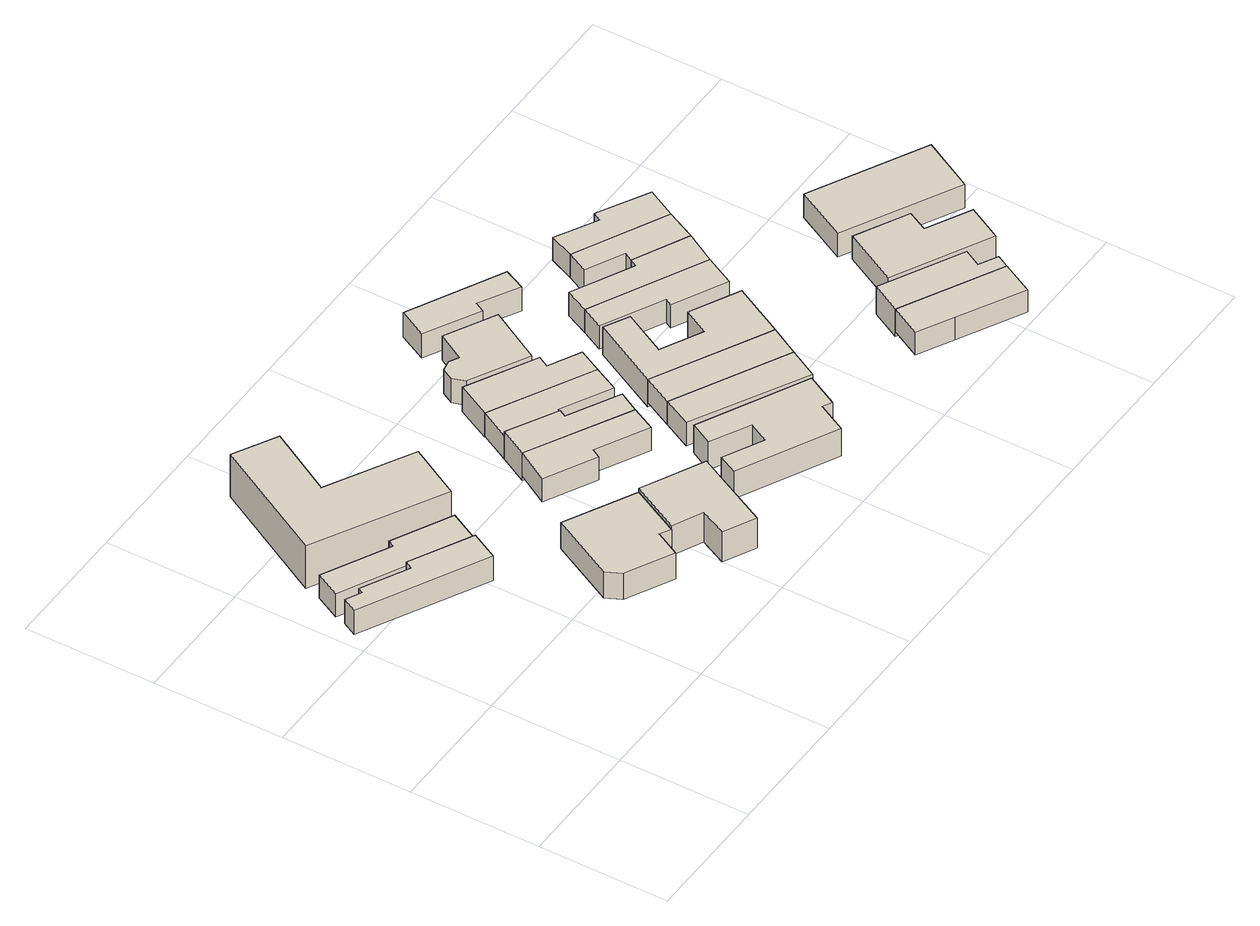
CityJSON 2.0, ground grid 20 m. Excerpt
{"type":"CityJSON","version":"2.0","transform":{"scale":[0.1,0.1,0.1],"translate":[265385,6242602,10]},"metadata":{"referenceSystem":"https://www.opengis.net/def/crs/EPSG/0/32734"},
"CityObjects":{
"building1":{"type":"Building","attributes":{"address":"28 Salt River Cape Town","building":"house","building:levels":1,"building_height":4.1,"roof_height":16.08,"ground_height":11.98,"plus_code":"4FRW3F96+QQ8"},"geometry":[{"type":"Solid","lod":"1","boundaries":[[[[0,1,2,3]],[[1,4,5,2]],[[4,6,7,5]],[[6,8,9,7]],[[8,10,11,9]],[[10,12,13,11]],[[12,14,15,13]],[[14,0,3,15]],[[3,2,5,7,9,11,13,15]],[[14,12,10,8,6,4,1,0]]]]}]},
"building2":{"type":"Building","attributes":{"address":"26 Coleridge Road Salt River Cape Town","building":"house","building:levels":1,"building_height":4.1,"roof_height":15.37,"ground_height":11.27,"plus_code":"4FRW3F96+QQQ"},"geometry":[{"type":"Solid","lod":"1","boundaries":[[[[16,17,18,19]],[[17,20,21,18]],[[20,22,23,21]],[[22,24,25,23]],[[24,26,27,25]],[[26,28,29,27]],[[28,16,19,29]],[[19,18,21,23,25,27,29]],[[28,26,24,22,20,17,16]]]]}]},
"building3":{"type":"Building","attributes":{"address":"Coleridge Road Salt River Cape Town","building":"apartments","building:levels":2,"building:flats":"8","building_height":6.9,"roof_height":18.17,"ground_height":11.27,"plus_code":"4FRW3F96+RQQ"},"geometry":[{"type":"Solid","lod":"1","boundaries":[[[[30,31,32,33]],[[31,34,35,32]],[[34,36,37,35]],[[36,38,39,37]],[[38,40,41,39]],[[40,30,33,41]],[[33,32,35,37,39,41]],[[40,38,36,34,31,30]]]]}]},
"building4":{"type":"Building","attributes":{"address":"5 Pope Street Salt River Cape Town","building":"house","building:levels":1,"building_height":4.1,"roof_height":16.08,"ground_height":11.98,"plus_code":"4FRW3F96+PV3"},"geometry":[{"type":"Solid","lod":"1","boundaries":[[[[42,43,44,45]],[[43,46,47,44]],[[46,48,49,47]],[[48,50,51,49]],[[50,52,53,51]],[[52,54,55,53]],[[54,42,45,55]],[[45,44,47,49,51,53,55]],[[54,52,50,48,46,43,42]]]]}]},
"building5":{"type":"Building","attributes":{"address":"5A Pope Street Salt River Cape Town","building":"house","building:levels":1,"building_height":4.1,"roof_height":16.75,"ground_height":12.65,"plus_code":"4FRW3F96+MWF"},"geometry":[{"type":"Solid","lod":"1","boundaries":[[[[42,54,56,57]],[[54,58,59,56]],[[58,60,61,59]],[[60,62,63,61]],[[62,64,65,63]],[[64,42,57,65]],[[57,56,59,61,63,65]],[[64,62,60,58,54,42]]]]}]},
"building6":{"type":"Building","attributes":{"address":"31 Coleridge Road Salt River Cape Town","building":"house","building:levels":1,"building_height":4.1,"roof_height":15.62,"ground_height":11.52,"plus_code":"4FRW3F96+QW3"},"geometry":[{"type":"Solid","lod":"1","boundaries":[[[[66,67,68,69]],[[67,70,71,68]],[[70,72,73,71]],[[72,74,75,73]],[[74,76,77,75]],[[76,66,69,77]],[[69,68,71,73,75,77]],[[76,74,72,70,67,66]]]]}]},
"building7":{"type":"Building","attributes":{"address":"29 Coleridge Road Salt River Cape Town","building":"house","building:levels":1,"building_height":4.1,"roof_height":15.62,"ground_height":11.52,"plus_code":"4FRW3F96+QW9"},"geometry":[{"type":"Solid","lod":"1","boundaries":[[[[78,79,77,69]],[[79,80,81,77]],[[80,82,83,81]],[[82,84,85,83]],[[84,86,87,85]],[[86,78,69,87]],[[69,77,81,83,85,87]],[[86,84,82,80,79,78]]]]}]},
"building8":{"type":"Building","attributes":{"address":"27 Coleridge Road Salt River Cape Town","building":"house","building:levels":1,"building_height":4.1,"roof_height":14.83,"ground_height":10.73,"plus_code":"4FRW3F96+QWQ"},"geometry":[{"type":"Solid","lod":"1","boundaries":[[[[86,84,88,89]],[[84,90,91,88]],[[90,92,93,91]],[[92,94,95,93]],[[94,96,97,95]],[[96,86,89,97]],[[89,88,91,93,95,97]],[[96,94,92,90,84,86]]]]}]},
"building9":{"type":"Building","attributes":{"address":"38 Cecil Road Salt River Cape Town","building":"house","building:levels":1,"building_height":4.1,"roof_height":16.42,"ground_height":12.32,"plus_code":"4FRW3F97+M2J"},"geometry":[{"type":"Solid","lod":"1","boundaries":[[[[98,99,100,101]],[[99,102,103,100]],[[102,104,105,103]],[[104,106,107,105]],[[106,108,109,107]],[[108,110,111,109]],[[110,112,113,111]],[[112,114,115,113]],[[114,116,117,115]],[[116,98,101,117]],[[101,100,103,105,107,109,111,113,115,117]],[[116,114,112,110,108,106,104,102,99,98]]]]}]},
"building10":{"type":"Building","attributes":{"address":"25 Coleridge Road Salt River Cape Town","building":"house","building:levels":1,"building_height":4.1,"roof_height":14.83,"ground_height":10.73,"plus_code":"4FRW3F96+RX2"},"geometry":[{"type":"Solid","lod":"1","boundaries":[[[[118,119,95,97]],[[119,120,121,95]],[[120,122,123,121]],[[122,124,125,123]],[[124,126,127,125]],[[126,118,97,127]],[[97,95,121,123,125,127]],[[126,124,122,120,119,118]]]]}]},
"building11":{"type":"Building","attributes":{"address":"23 Coleridge Road Salt River Cape Town","building":"house","building:levels":1,"building_height":4.1,"roof_height":14.83,"ground_height":10.73,"plus_code":"4FRW3F96+RXC"},"geometry":[{"type":"Solid","lod":"1","boundaries":[[[[128,129,130,131]],[[129,132,133,130]],[[132,134,135,133]],[[134,136,137,135]],[[136,138,139,137]],[[138,140,141,139]],[[140,142,143,141]],[[142,128,131,143]],[[131,130,133,135,137,139,141,143]],[[142,140,138,136,134,132,129,128]]]]}]},
"building12":{"type":"Building","attributes":{"address":"36 Cecil Road Salt River Cape Town","building":"house","building:levels":1,"building_height":4.1,"roof_height":15.41,"ground_height":11.31,"plus_code":"4FRW3F97+P22"},"geometry":[{"type":"Solid","lod":"1","boundaries":[[[[144,145,146,147]],[[145,148,149,146]],[[148,150,151,149]],[[150,144,147,151]],[[147,146,149,151]],[[150,148,145,144]]]]}]},
"building13":{"type":"Building","attributes":{"address":"34 Cecil Road Salt River Cape Town","building":"house","building:levels":1,"building_height":4.1,"roof_height":15.41,"ground_height":11.31,"plus_code":"4FRW3F97+P2F"},"geometry":[{"type":"Solid","lod":"1","boundaries":[[[[144,152,153,147]],[[152,154,155,153]],[[154,145,146,155]],[[145,144,147,146]],[[147,153,155,146]],[[145,154,152,144]]]]}]},
"building14":{"type":"Building","attributes":{"address":"21 Coleridge Road Salt River Cape Town","building":"house","building:levels":1,"building_height":4.1,"roof_height":14.64,"ground_height":10.54,"plus_code":"4FRW3F96+VX5"},"geometry":[{"type":"Solid","lod":"1","boundaries":[[[[156,157,158,159]],[[157,160,161,158]],[[160,162,163,161]],[[162,164,165,163]],[[164,166,167,165]],[[166,156,159,167]],[[159,158,161,163,165,167]],[[166,164,162,160,157,156]]]]}]},
"building15":{"type":"Building","attributes":{"address":"32 Cecil Road Salt River Cape Town","building":"house","building:levels":1,"building_height":4.1,"roof_height":15.41,"ground_height":11.31,"plus_code":"4FRW3F97+Q22"},"geometry":[{"type":"Solid","lod":"1","boundaries":[[[[168,169,170,153]],[[169,171,172,170]],[[171,173,174,172]],[[173,175,176,174]],[[175,177,178,176]],[[177,179,180,178]],[[179,181,155,180]],[[181,168,153,155]],[[153,170,172,174,176,178,180,155]],[[181,179,177,175,173,171,169,168]]]]}]},
"building16":{"type":"Building","attributes":{"address":"30 Cecil Road Salt River Cape Town","building":"house","building:levels":1,"building_height":4.1,"roof_height":14.64,"ground_height":10.54,"plus_code":"4FRW3F97+Q3J"},"geometry":[{"type":"Solid","lod":"1","boundaries":[[[[182,183,184,185]],[[183,186,187,184]],[[186,188,189,187]],[[188,190,191,189]],[[190,192,193,191]],[[192,182,185,193]],[[185,184,187,189,191,193]],[[192,190,188,186,183,182]]]]}]},
"building17":{"type":"Building","attributes":{"address":"28 Cecil Road Salt River Cape Town","building":"house","building:levels":1,"building_height":4.1,"roof_height":14.64,"ground_height":10.54,"plus_code":"4FRW3F97+Q3V"},"geometry":[{"type":"Solid","lod":"1","boundaries":[[[[194,195,196,197]],[[195,198,199,196]],[[198,182,185,199]],[[182,192,193,185]],[[192,200,201,193]],[[200,194,197,201]],[[197,196,199,185,193,201]],[[200,192,182,198,195,194]]]]}]},
"building18":{"type":"Building","attributes":{"address":"Cecil Road Salt River Cape Town","building":"house","building:levels":1,"building_height":4.1,"roof_height":16.25,"ground_height":12.15,"plus_code":"4FRW3F97+M44"},"geometry":[{"type":"Solid","lod":"1","boundaries":[[[[202,203,204,205]],[[203,206,207,204]],[[206,208,209,207]],[[208,210,211,209]],[[210,202,205,211]],[[205,204,207,209,211]],[[210,208,206,203,202]]]]}]},
"building19":{"type":"Building","attributes":{"address":"26 Cecil Road Salt River Cape Town","building":"house","building:levels":1,"building_height":4.1,"roof_height":14.64,"ground_height":10.54,"plus_code":"4FRW3F97+R38"},"geometry":[{"type":"Solid","lod":"1","boundaries":[[[[212,213,214,215]],[[213,216,217,214]],[[216,218,219,217]],[[218,194,197,219]],[[194,200,201,197]],[[200,212,215,201]],[[215,214,217,219,197,201]],[[200,194,218,216,213,212]]]]}]},
"building20":{"type":"Building","attributes":{"address":"Cecil Road Salt River Cape Town","building":"house","building:levels":1,"building_height":4.1,"roof_height":16.25,"ground_height":12.15,"plus_code":"4FRW3F97+M49"},"geometry":[{"type":"Solid","lod":"1","boundaries":[[[[220,221,211,205]],[[221,222,223,211]],[[222,224,225,223]],[[224,226,227,225]],[[226,228,229,227]],[[228,220,205,229]],[[205,211,223,225,227,229]],[[228,226,224,222,221,220]]]]}]},
"building21":{"type":"Building","attributes":{"address":"24 Cecil Road Salt River Cape Town","building":"house","building:levels":1,"building_height":4.1,"roof_height":14.64,"ground_height":10.54,"plus_code":"4FRW3F97+R3H"},"geometry":[{"type":"Solid","lod":"1","boundaries":[[[[212,230,231,215]],[[230,232,233,231]],[[232,234,235,233]],[[234,236,237,235]],[[236,213,214,237]],[[213,212,215,214]],[[215,231,233,235,237,214]],[[213,236,234,232,230,212]]]]}]},
"building22":{"type":"Building","attributes":{"address":"Cecil Road Salt River Cape Town","building":"house","building:levels":1,"building_height":4.1,"roof_height":15.38,"ground_height":11.28,"plus_code":"4FRW3F97+M5R"},"geometry":[{"type":"Solid","lod":"1","boundaries":[[[[238,239,240,241]],[[239,242,243,240]],[[242,244,245,243]],[[244,246,247,245]],[[246,248,249,247]],[[248,238,241,249]],[[241,240,243,245,247,249]],[[248,246,244,242,239,238]]]]}]},
"building23":{"type":"Building","attributes":{"address":"41 Cecil Road Salt River Cape Town","building":"house","building:levels":1,"building_height":4.1,"roof_height":15.38,"ground_height":11.28,"plus_code":"4FRW3F97+P5H"},"geometry":[{"type":"Solid","lod":"1","boundaries":[[[[250,251,252,253]],[[251,254,255,252]],[[254,256,257,255]],[[256,250,253,257]],[[253,252,255,257]],[[256,254,251,250]]]]}]}
},
"vertices":[
[218,363,18],[125,412,18],[125,412,61],[218,363,61],[119,400,18],[119,400,61],[48,437,18],[48,437,61],[44,429,18],[44,429,61],[20,441,18],[20,441,61],[8,419,18],[8,419,61],[196,321,18],[196,321,61],
[218,363,13],[243,411,13],[243,411,54],[218,363,54],[154,457,13],[154,457,54],[149,447,13],[149,447,54],[49,499,13],[49,499,54],[29,461,13],[29,461,54],[125,412,13],[125,412,54],
[160,708,7],[61,528,7],[61,528,82],[160,708,82],[254,423,7],[254,423,82],[297,502,7],[297,502,82],[169,572,7],[169,572,82],[225,672,7],[225,672,82],
[404,226,15],[299,281,15],[299,281,61],[404,226,61],[247,181,15],[247,181,61],[258,158,15],[258,158,61],[329,121,15],[329,121,61],[349,159,15],[349,159,61],[365,150,15],[365,150,61],
[365,150,68],[404,226,68],[410,128,15],[410,128,68],[390,87,15],[390,87,68],[438,63,15],[438,63,68],[497,179,15],[497,179,68],
[392,400,15],[363,350,15],[363,350,56],[392,400,56],[439,310,15],[439,310,56],[447,324,15],[447,324,56],[525,283,15],[525,283,56],[543,319,15],[543,319,56],
[392,400,7],[543,319,7],[560,350,7],[560,350,56],[483,391,7],[483,391,56],[489,402,7],[489,402,56],[415,442,7],[415,442,56],
[489,402,48],[415,442,48],[497,410,7],[497,410,48],[572,370,7],[572,370,48],[591,408,7],[591,408,48],[439,488,7],[439,488,48],
[649,65,15],[672,109,15],[672,109,64],[649,65,64],[686,102,15],[686,102,64],[712,151,15],[712,151,64],[551,233,15],[551,233,64],[533,199,15],[533,199,64],[593,168,15],[593,168,64],[577,138,15],[577,138,64],[517,169,15],[517,169,64],[502,140,15],[502,140,64],
[439,488,5],[591,408,5],[609,443,5],[609,443,48],[561,468,5],[561,468,48],[570,485,5],[570,485,48],[466,540,5],[466,540,48],
[567,495,5],[612,576,5],[612,576,48],[567,495,48],[537,616,5],[537,616,48],[513,574,5],[513,574,48],[499,582,5],[499,582,48],[483,579,5],[483,579,48],[473,561,5],[473,561,48],[479,542,5],[479,542,48],
[752,204,13],[581,293,13],[581,293,54],[752,204,54],[559,250,13],[559,250,54],[728,159,13],[728,159,54],
[776,248,13],[776,248,54],[604,338,13],[604,338,54],
[550,685,3],[528,642,3],[528,642,46],[550,685,46],[609,598,3],[609,598,46],[617,613,3],[617,613,46],[676,580,3],[676,580,46],[691,612,3],[691,612,46],
[776,248,5],[817,326,5],[817,326,54],[744,364,5],[744,364,54],[723,325,5],[723,325,54],[661,357,5],[661,357,54],[696,423,5],[696,423,54],[659,443,5],[659,443,54],[604,338,5],
[683,486,5],[666,453,5],[666,453,46],[683,486,46],[757,406,5],[757,406,46],[751,395,5],[751,395,46],[831,354,5],[831,354,46],[854,399,5],[854,399,46],
[798,486,5],[792,475,5],[792,475,46],[798,486,46],[700,522,5],[700,522,46],[880,445,5],[880,445,46],
[887,131,22],[862,84,22],[862,84,62],[887,131,62],[915,56,22],[915,56,62],[1012,4,22],[1012,4,62],[1037,52,22],[1037,52,62],
[902,490,5],[764,560,5],[764,560,46],[902,490,46],[748,528,5],[748,528,46],[805,499,5],[805,499,46],
[887,131,13],[1037,52,13],[1047,71,13],[1047,71,62],[1019,86,13],[1019,86,62],[1033,112,13],[1033,112,62],[911,176,13],[911,176,62],
[925,534,5],[925,534,46],[849,576,5],[849,576,46],[842,563,5],[842,563,46],[780,597,5],[780,597,46],
[985,260,13],[941,176,13],[941,176,54],[985,260,54],[1086,100,13],[1086,100,54],[1114,153,13],[1114,153,54],[1048,188,13],[1048,188,54],[1064,219,13],[1064,219,54],
[1021,358,12],[979,279,12],[979,279,54],[1021,358,54],[1150,189,12],[1150,189,54],[1192,268,12],[1192,268,54]
]}
